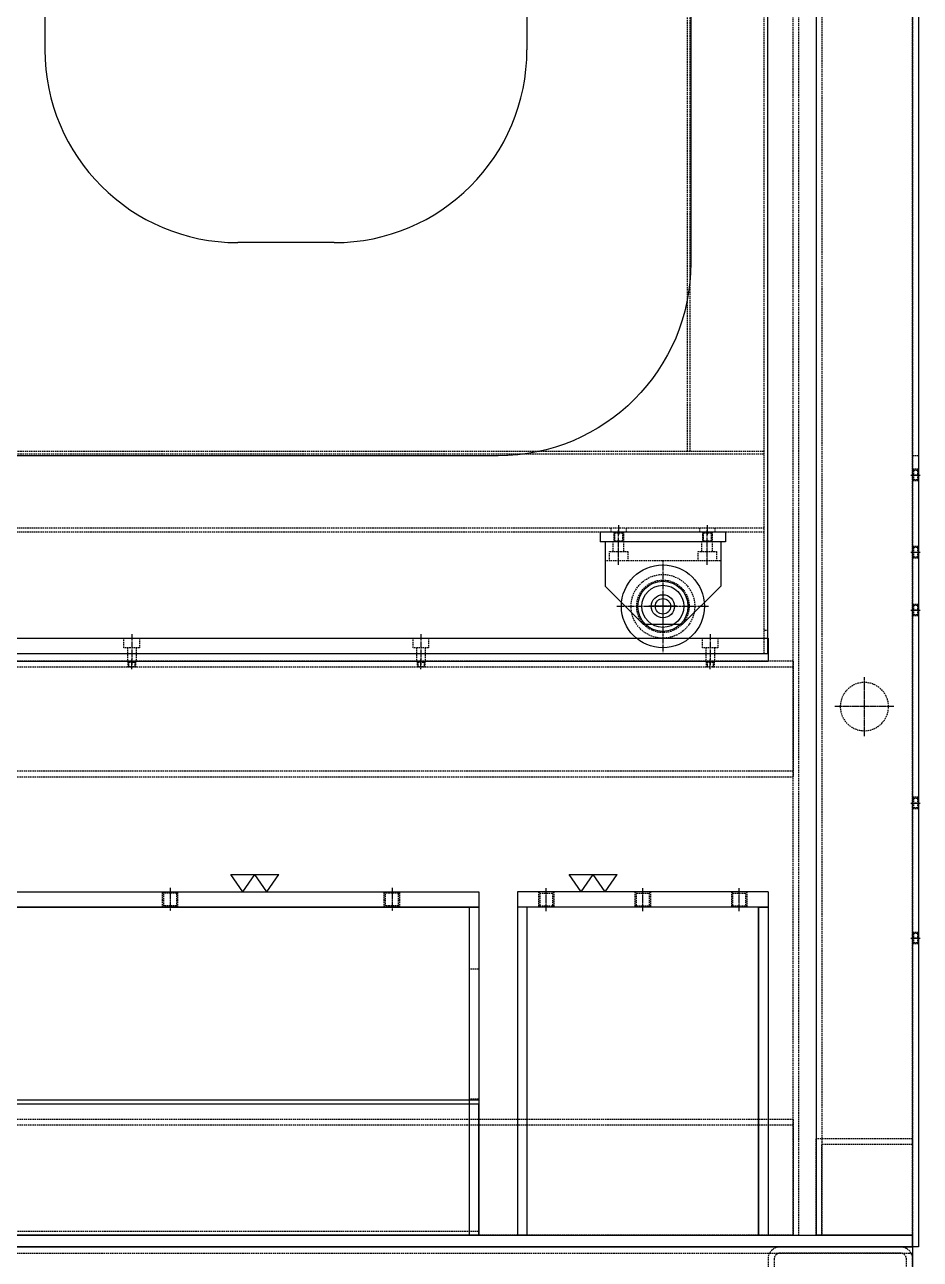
# Model space of a CAD drawing. Header units: millimetres. Extents: x -18234 to 26733, y 279 to 18488.
# Drawn here: x 7070 to 7534, y 5363 to 6003 of the extents above; entities that cross this region are included whole.
import ezdxf

# ---------------------------------------------------------------- set-up
doc = ezdxf.new("R2010")
doc.units = ezdxf.units.MM
doc.linetypes.add('CENTER', pattern=[2, 1.25, -0.25, 0.25, -0.25])
doc.linetypes.add('HIDDEN', pattern=[0.375, 0.25, -0.125])
doc.layers.add('CL', color=1, linetype='CENTER')
doc.layers.add('HL', color=2, linetype='HIDDEN')
doc.styles.add('ROAMNS', font='romans.shx', dxfattribs={"width": 0.8, "bigfont": 'whgtxt.shx'})
doc.dimstyles.new('2 작은 한덕_도면칫수', dxfattribs={"dimscale": 3.5, "dimtxt": 3.3, "dimasz": 2, "dimexe": 0.65, "dimexo": 1.25, "dimgap": 1, "dimtad": 1, "dimdec": 1, "dimrnd": 0.5, "dimdsep": 46, "dimtxsty": 'ROAMNS', "dimcen": 0, "dimclrd": 7, "dimclre": 7, "dimclrt": 2, "dimadec": 0, "dimazin": 2, "dimtp": 0.1, "dimtm": 0.1, "dimtfac": 0.71, "dimtdec": 1, "dimtmove": 0, "dimatfit": 3, "dimfxl": 1, "dimlwd": -1, "dimlwe": -1, "dimarcsym": 1})

# ---------------------------------------------------------------- blocks, each defined once
blk = doc.blocks.new('TUERTTRE')
at = {"color": 6, "ltscale": 0.5}
for p, q in [((299256.67, 16562.02), (299269.09, 16562.02)), ((299262.88, 16553.1), (299256.67, 16562.02)), ((299262.88, 16553.1), (299269.09, 16562.02)), ((299269.09, 16562.02), (299281.51, 16562.02)), ((299275.3, 16553.1), (299269.09, 16562.02)), ((299275.3, 16553.1), (299281.51, 16562.02))]:
    blk.add_line(p, q, dxfattribs=at)
blk = doc.blocks.new('6uqrr')
at = {"layer": 'CL', "ltscale": 0.5}
blk.add_line((112740.41, -23853.7), (112728.41, -23853.7), dxfattribs=at)
at = {"layer": 'HL', "ltscale": 3}
for p, q in [((112730.41, -23849.7), (112731.08, -23850.37)), ((112730.41, -23849.7), (112738.41, -23849.7)), ((112737.73, -23850.37), (112738.41, -23849.7)), ((112731.08, -23850.37), (112731.08, -23857.02)), ((112731.08, -23850.37), (112737.73, -23850.37)), ((112737.73, -23850.37), (112737.73, -23857.02)), ((112730.41, -23857.7), (112731.08, -23857.02)), ((112730.41, -23857.7), (112738.41, -23857.7)), ((112731.08, -23857.02), (112737.73, -23857.02)), ((112737.73, -23857.02), (112738.41, -23857.7))]:
    blk.add_line(p, q, dxfattribs=at)
blk = doc.blocks.new('e5ywrwt')
at = {"color": 6, "ltscale": 0.5}
for p, q in [((112358.2, -23782.06), (112358.2, -23790.06)), ((112678.2, -23782.06), (112358.2, -23782.06)), ((112678.2, -23782.06), (112678.2, -23790.06)), ((112678.2, -23790.06), (112358.2, -23790.06))]:
    blk.add_line(p, q, dxfattribs=at)
at = {"color": 6, "rotation": 90}
for p in [(88549.5, -136520.46), (88664.5, -136520.46), (88779.5, -136520.46)]:
    blk.add_blockref('6uqrr', p, dxfattribs=at)
blk = doc.blocks.new('tywtw')
at = {"color": 6, "ltscale": 0.5}
for p, q in [((112364.2, -24466.96), (112364.2, -24636.96)), ((112364.2, -24466.96), (112674.2, -24466.96)), ((112674.2, -24466.96), (112674.2, -24636.96)), ((112364.2, -24636.96), (112674.2, -24636.96))]:
    blk.add_line(p, q, dxfattribs=at)
blk = doc.blocks.new('64wtw')
at = {"color": 6, "ltscale": 0.5}
for p, q in [((112154.68, -24466.96), (112159.68, -24466.96)), ((112154.68, -24466.96), (112154.68, -24636.96)), ((112159.68, -24466.96), (112159.68, -24636.96)), ((112154.68, -24636.96), (112159.68, -24636.96))]:
    blk.add_line(p, q, dxfattribs=at)
at = {"layer": 'HL', "ltscale": 3}
for p, q in [((112154.68, -24498.96), (112159.68, -24498.96)), ((112154.68, -24566.46), (112159.68, -24566.46))]:
    blk.add_line(p, q, dxfattribs=at)
blk = doc.blocks.new('87wrwrq')
at = {"color": 6}
for name, p in [('e5ywrwt', (0, 419.45)), ('64wtw', (203.52, 1096.35)), ('tywtw', (-1, 1096.35))]:
    blk.add_blockref(name, p, dxfattribs=at)
at = {"color": 6, "xscale": -1}
blk.add_blockref('64wtw', (224832.87, 1096.35), dxfattribs=at)
blk = doc.blocks.new('5678r')
at = {"color": 6, "ltscale": 0.5}
for p, q in [((110821.03, -23771.87), (110821.03, -23773.87)), ((110821.03, -23771.87), (111141.03, -23771.87)), ((111141.03, -23771.87), (111141.03, -23773.87)), ((110821.03, -23773.87), (111141.03, -23773.87))]:
    blk.add_line(p, q, dxfattribs=at)
blk = doc.blocks.new('tu7were')
at = {"color": 6, "ltscale": 0.5}
for p, q in [((110821.03, -23673.92), (110821.03, -23605.92)), ((110821.03, -23605.92), (111141.03, -23605.92)), ((111141.03, -23673.92), (111141.03, -23605.92)), ((110821.03, -23673.92), (111141.03, -23673.92))]:
    blk.add_line(p, q, dxfattribs=at)
at = {"layer": 'HL', "ltscale": 3}
blk.add_line((110821.03, -23671.92), (111141.03, -23671.92), dxfattribs=at)
blk = doc.blocks.new('5yw3rw')
at = {"color": 6}
for name, p in [('5678r', (0, 656.98)), ('tu7were', (0, 489.03))]:
    blk.add_blockref(name, p, dxfattribs=at)
blk = doc.blocks.new('8wet')
at = {"color": 6}
for name, p in [('87wrwrq', (-1608.86, -32.5)), ('5yw3rw', (-71.69, -388.21))]:
    blk.add_blockref(name, p, dxfattribs=at)
blk = doc.blocks.new('tyuiqr')
at = {"layer": 'CL', "ltscale": 0.5}
blk.add_line((114415.54, -24168.23), (114427.54, -24168.23), dxfattribs=at)
at = {"layer": 'HL', "ltscale": 3}
for p, q in [((114418.22, -24164.9), (114417.54, -24164.23)), ((114425.54, -24164.23), (114417.54, -24164.23)), ((114418.22, -24164.9), (114418.22, -24171.55)), ((114424.87, -24164.9), (114418.22, -24164.9)), ((114425.54, -24164.23), (114424.87, -24164.9)), ((114424.87, -24164.9), (114424.87, -24171.55)), ((114418.22, -24171.55), (114417.54, -24172.23)), ((114425.54, -24172.23), (114417.54, -24172.23)), ((114424.87, -24171.55), (114418.22, -24171.55)), ((114425.54, -24172.23), (114424.87, -24171.55))]:
    blk.add_line(p, q, dxfattribs=at)
blk = doc.blocks.new('tiwet')
at = {"color": 6, "ltscale": 0.5}
for p, q in [((114425.54, -24153.23), (114417.54, -24153.23)), ((114417.54, -24283.23), (114417.54, -24153.23)), ((114425.54, -24283.23), (114425.54, -24153.23)), ((114425.54, -24283.23), (114417.54, -24283.23))]:
    blk.add_line(p, q, dxfattribs=at)
at = {"color": 6}
for p in [(0, 0), (0, -50), (0, -100)]:
    blk.add_blockref('tyuiqr', p, dxfattribs=at)
blk = doc.blocks.new('78ett')
at = {"color": 6, "ltscale": 0.5}
for p, q in [((114073.18, -24704.47), (114073.18, -24534.48)), ((114073.18, -24534.48), (114193.18, -24534.48)), ((114193.18, -24534.48), (114193.18, -24704.47)), ((114193.18, -24704.47), (114073.18, -24704.47))]:
    blk.add_line(p, q, dxfattribs=at)
blk = doc.blocks.new('56uw4')
at = {"color": 6, "ltscale": 0.5}
for p, q in [((114727.08, -24534.48), (114727.08, -24704.47)), ((114732.08, -24534.48), (114727.08, -24534.48)), ((114732.08, -24534.48), (114732.08, -24704.47)), ((114732.08, -24704.47), (114727.08, -24704.47))]:
    blk.add_line(p, q, dxfattribs=at)
blk = doc.blocks.new('r6u45')
at = {"color": 6, "xscale": -1, "rotation": 270}
blk.add_blockref('tiwet', (138509.22, -138139.97), dxfattribs=at)
at = {"color": 6}
for name, p in [('56uw4', (-501.09, 812.05)), ('78ett', (157.81, 812.05))]:
    blk.add_blockref(name, p, dxfattribs=at)
at = {"color": 6, "xscale": -1}
blk.add_blockref('56uw4', (229083.07, 812.05), dxfattribs=at)
blk = doc.blocks.new('R6WRWT')
at = {"ltscale": 0.5}
for q in [(205958.26, 17762.34), (208028.26, 17687.34)]:
    blk.add_line((208028.26, 17762.34), q, dxfattribs=at)
at = {"layer": 'HL', "ltscale": 3}
blk.add_line((205958.26, 17759.14), (208028.26, 17759.14), dxfattribs=at)
blk = doc.blocks.new('875654')
at = {"layer": 'HL', "ltscale": 3}
for p, q in [((237346.1, 2606.34), (237283.9, 2606.34)), ((237277.5, 2599.94), (237277.5, 2537.74)), ((237280.7, 2599.94), (237280.7, 2537.74)), ((237346.1, 2603.14), (237283.9, 2603.14)), ((237349.3, 2537.74), (237349.3, 2599.94)), ((237352.5, 2537.74), (237352.5, 2599.94)), ((237283.9, 2534.54), (237346.1, 2534.54)), ((237283.9, 2531.34), (237346.1, 2531.34))]:
    blk.add_line(p, q, dxfattribs=at)
for centre, radius, start, end in [((237283.9, 2599.94), 6.4, 90, 180), ((237346.1, 2599.94), 6.4, 0, 90), ((237283.9, 2599.94), 3.2, 90, 180), ((237346.1, 2599.94), 3.2, 0, 90), ((237283.9, 2537.74), 6.4, 180, 270), ((237283.9, 2537.74), 3.2, 180, 270), ((237346.1, 2537.74), 6.4, 270, 0), ((237346.1, 2537.74), 3.2, 270, 0)]:
    blk.add_arc(centre, radius, start, end, dxfattribs=at)
blk = doc.blocks.new('58343463')
at = {"ltscale": 0.5}
for p, q in [((192913.82, 17546.21), (194983.82, 17546.21)), ((194983.82, 17540.21), (194983.82, 17546.21)), ((192913.82, 17540.21), (194983.82, 17540.21))]:
    blk.add_line(p, q, dxfattribs=at)
blk = doc.blocks.new('hioewe')
at = {"color": 6, "xscale": -1}
for p in [(415302.6, -41978.4), (415478.02, -41978.4)]:
    blk.add_blockref('TUERTTRE', p, dxfattribs=at)
at = {"color": 6}
for name, p in [('r6u45', (1716.86, -1710.88)), ('8wet', (5343.51, -2030.2))]:
    blk.add_blockref(name, p, dxfattribs=at)
at = {"extrusion": (0, 0, -1), "zscale": -1}
for name, p in [('58343463', (-310851.67, -43149.51)), ('R6WRWT', (-323896.11, -43371.65))]:
    blk.add_blockref(name, p, dxfattribs=at)
at = {"color": 0, "extrusion": (0, 0, -1), "zscale": -1}
blk.add_blockref('875654', (-353220.35, -28215.65), dxfattribs=at)
blk = doc.blocks.new('trtyrr')
at = {"layer": 'CL'}
blk.add_line((-17983.17, 8758.15), (-17990.17, 8758.15), dxfattribs=at)
at = {"layer": 'HL', "ltscale": 3}
for p, q in [((-17989.17, 8760.65), (-17988.73, 8760.22)), ((-17989.17, 8760.65), (-17984.17, 8760.65)), ((-17984.6, 8760.22), (-17984.17, 8760.65)), ((-17989.17, 8755.65), (-17988.73, 8756.09)), ((-17989.17, 8755.65), (-17984.17, 8755.65)), ((-17988.73, 8760.22), (-17988.73, 8756.09)), ((-17988.73, 8760.22), (-17984.6, 8760.22)), ((-17988.73, 8756.09), (-17984.6, 8756.09)), ((-17984.6, 8760.22), (-17984.6, 8756.09)), ((-17984.6, 8756.09), (-17984.17, 8755.65))]:
    blk.add_line(p, q, dxfattribs=at)
blk = doc.blocks.new('tuewr')
for p, q in [((201638.06, 16205.43), (201573.06, 16205.43)), ((201638.06, 16200.43), (201573.06, 16200.43))]:
    blk.add_line(p, q)
at = {"ltscale": 0.5}
for p, q in [((201573.06, 16205.43), (201573.06, 16200.43)), ((201638.06, 16205.43), (201638.06, 16200.43))]:
    blk.add_line(p, q, dxfattribs=at)
at = {"extrusion": (0, 0, -1), "zscale": -1, "rotation": 270}
for p in [(-210340.71, -1783.74), (-210386.71, -1783.74)]:
    blk.add_blockref('trtyrr', p, dxfattribs=at)
blk = doc.blocks.new('IERWT')
at = {"layer": 'CL', "ltscale": 0.5}
blk.add_line((201717.61, 16347.01), (201717.61, 16361.01), dxfattribs=at)
at = {"layer": 'HL', "ltscale": 3}
for p, q in [((201714.86, 16354.01), (201714.86, 16359.01)), ((201720.36, 16354.01), (201720.36, 16359.01)), ((201712.86, 16349.01), (201712.86, 16354.01)), ((201712.86, 16354.01), (201722.36, 16354.01)), ((201722.36, 16354.01), (201722.36, 16349.01))]:
    blk.add_line(p, q, dxfattribs=at)
blk = doc.blocks.new('5UWERW')
at = {"ltscale": 0.5}
for p, q in [((201635.56, 16326.22), (201575.56, 16326.22)), ((201575.56, 16326.22), (201575.56, 16303.22)), ((201635.56, 16326.22), (201635.56, 16303.22)), ((201575.56, 16303.22), (201595.56, 16283.22)), ((201615.56, 16283.22), (201635.56, 16303.22)), ((201615.56, 16283.22), (201595.56, 16283.22))]:
    blk.add_line(p, q, dxfattribs=at)
for radius in [6, 4]:
    blk.add_circle((201605.56, 16292.72), radius, dxfattribs=at)
at = {"layer": 'CL', "ltscale": 0.5}
for p, q in [((201605.56, 16299.93), (201605.56, 16285.5)), ((201612.77, 16292.72), (201598.35, 16292.72))]:
    blk.add_line(p, q, dxfattribs=at)
at = {"layer": 'HL', "ltscale": 3}
blk.add_line((201635.56, 16316.22), (201575.56, 16316.22), dxfattribs=at)
for p in [(-135.05, -32.79), (-89.05, -32.79)]:
    blk.add_blockref('IERWT', p)
blk = doc.blocks.new('YUWERW')
for radius in [21.5, 13, 10.9]:
    blk.add_circle((201493.08, 16354.01), radius)
at = {"layer": 'CL'}
for p, q in [((201493.08, 16377.94), (201493.08, 16330.08)), ((201469.15, 16354.01), (201517.01, 16354.01))]:
    blk.add_line(p, q, dxfattribs=at)
at = {"layer": 'HL', "ltscale": 3}
for radius in [16.5, 13.6]:
    blk.add_circle((201493.08, 16354.01), radius, dxfattribs=at)
blk = doc.blocks.new('56YWEW')
blk.add_blockref('5UWERW', (-68.47, 300.44))
at = {"color": 1}
blk.add_blockref('YUWERW', (44.01, 239.15), dxfattribs=at)
blk = doc.blocks.new('tyrtyu')
at = {"layer": 'CL'}
blk.add_line((-18266.34, 7235.12), (-18266.34, 7230.12), dxfattribs=at)
at = {"layer": 'HL', "ltscale": 3}
for p, q in [((-18270.34, 7233.62), (-18270.34, 7231.62)), ((-18262.34, 7233.62), (-18262.34, 7231.62))]:
    blk.add_line(p, q, dxfattribs=at)
blk = doc.blocks.new('tui4wt')
at = {"ltscale": 0.5}
for p, q in [((202556.43, 13759.03), (202556.43, 14752.03)), ((202056.43, 13759.03), (202556.43, 13759.03))]:
    blk.add_line(p, q, dxfattribs=at)
for p, q in [((202181.43, 14522.03), (202181.43, 14072.03)), ((202431.43, 14522.03), (202431.43, 14072.03)), ((202331.43, 13972.03), (202281.43, 13972.03))]:
    blk.add_line(p, q)
for centre, start, end in [((202281.43, 14072.03), 180, 270), ((202331.43, 14072.03), 270, 0)]:
    blk.add_arc(centre, 100, start, end)
at = {"layer": 'HL', "ltscale": 3}
for p, q in [((202514.43, 14750.03), (202514.43, 13864.03)), ((202515.93, 14750.03), (202515.93, 13864.03)), ((202554.43, 13759.03), (202554.43, 14750.03)), ((202058.43, 13864.03), (202554.43, 13864.03)), ((202058.43, 13862.53), (202554.43, 13862.53)), ((202554.43, 13824.03), (202058.43, 13824.03)), ((202554.43, 13822.03), (202058.43, 13822.03)), ((202556.43, 13771.03), (202554.43, 13771.03))]:
    blk.add_line(p, q, dxfattribs=at)
for p in [(220745.27, 6590.4), (220791.27, 6590.4)]:
    blk.add_blockref('tyrtyu', p)
blk = doc.blocks.new('65wrwt')
for name, p in [('tui4wt', (0, 1491.68)), ('tuewr', (896.38, -891.73)), ('56YWEW', (964.84, -1317.95))]:
    blk.add_blockref(name, p)
blk = doc.blocks.new('67rtruru')
blk.add_blockref('65wrwt', (-35791.82, 14624.98))
blk = doc.blocks.new('ytrtytu')
at = {"layer": 'CL'}
blk.add_line((-17793.76, 7005.92), (-17793.76, 6989.92), dxfattribs=at)
at = {"layer": 'HL', "ltscale": 3}
for p, q in [((-17797.76, 6998.92), (-17797.76, 7003.92)), ((-17789.76, 7003.92), (-17789.76, 6998.92)), ((-17789.76, 6998.92), (-17797.76, 6998.92)), ((-17796.01, 6998.92), (-17796.01, 6991.92)), ((-17791.51, 6998.92), (-17791.51, 6991.92))]:
    blk.add_line(p, q, dxfattribs=at)
blk = doc.blocks.new('54etee5')
at = {"ltscale": 0.5}
for p, q in [((158864.39, 29380.51), (159824.39, 29380.51)), ((159824.39, 29380.51), (159824.39, 29368.51)), ((158864.39, 29368.51), (159824.39, 29368.51))]:
    blk.add_line(p, q, dxfattribs=at)
for p in [(177288.15, 22376.58), (177438.15, 22376.58), (177588.15, 22376.58)]:
    blk.add_blockref('ytrtytu', p)
blk = doc.blocks.new('56ertet')
at = {"layer": 'CL', "ltscale": 0.5}
blk.add_line((163010.09, 32886.01), (163005.09, 32886.01), dxfattribs=at)
at = {"layer": 'HL', "ltscale": 3}
for p, q in [((163006.09, 32889.01), (163006.63, 32888.46)), ((163006.09, 32889.01), (163009.09, 32889.01)), ((163006.63, 32888.46), (163006.63, 32883.55)), ((163006.63, 32888.46), (163008.55, 32888.46)), ((163008.55, 32888.46), (163009.09, 32889.01)), ((163008.55, 32888.46), (163008.55, 32883.55)), ((163006.09, 32883.01), (163006.63, 32883.55)), ((163006.09, 32883.01), (163009.09, 32883.01)), ((163006.63, 32883.55), (163008.55, 32883.55)), ((163008.55, 32883.55), (163009.09, 32883.01))]:
    blk.add_line(p, q, dxfattribs=at)
blk = doc.blocks.new('567wreww')
at = {"ltscale": 0.5}
for p, q in [((164420.89, 35870.48), (164420.89, 34470.48)), ((164367.89, 35805.48), (164367.89, 34476.48)), ((164417.89, 34476.48), (164367.89, 34476.48)), ((164417.89, 34476.48), (164417.89, 34470.48)), ((164420.89, 34470.48), (164417.89, 34470.48))]:
    blk.add_line(p, q, dxfattribs=at)
at = {"layer": 'HL', "ltscale": 3}
for p, q in [((164417.89, 35867.48), (164417.89, 34476.48)), ((164420.89, 34880.48), (164417.89, 34880.48)), ((164420.89, 34880.48), (164417.89, 34880.48)), ((164420.89, 34870.48), (164417.89, 34870.48)), ((164420.89, 34800.48), (164417.89, 34800.48)), ((164420.89, 34700.48), (164417.89, 34700.48)), ((164420.89, 34630.48), (164417.89, 34630.48)), ((164420.89, 34470.48), (164417.89, 34470.48))]:
    blk.add_line(p, q, dxfattribs=at)
at = {"xscale": -1}
for p in [(327426.97, 1984.48), (327426.97, 1944.48), (327426.97, 1914.48), (327426.97, 1814.48), (327426.97, 1744.48)]:
    blk.add_blockref('56ertet', p, dxfattribs=at)
blk = doc.blocks.new('564r34')
at = {"layer": 'CL', "ltscale": 0.5}
for p, q in [((165099.51, 34735.2), (165099.51, 34765.76)), ((165084.23, 34750.48), (165114.79, 34750.48))]:
    blk.add_line(p, q, dxfattribs=at)
at = {"layer": 'HL', "ltscale": 3}
blk.add_circle((165099.51, 34750.48), 12.5, dxfattribs=at)
blk = doc.blocks.new('63r2')
at = {"layer": 'HL', "ltscale": 3}
for p, q in [((165074.51, 35805.48), (165074.51, 34476.48)), ((165121.51, 35805.48), (165121.51, 34476.48)), ((165124.51, 35805.48), (165124.51, 34476.48)), ((165124.51, 34476.48), (165074.51, 34476.48))]:
    blk.add_line(p, q, dxfattribs=at)
blk.add_blockref('564r34', (0, 0))
blk = doc.blocks.new('r6wrqr')
at = {"layer": 'HL', "ltscale": 3}
for p, q in [((156572.749708, 34028.609591), (156572.749708, 34031.609591)), ((156572.749708, 34031.609591), (156622.749708, 34031.609591)), ((156622.749708, 33981.609591), (156622.749708, 34031.609591)), ((156572.749708, 34028.609591), (156619.749708, 34028.609591)), ((156619.749708, 33981.609591), (156619.749708, 34028.609591)), ((156619.749708, 33981.609591), (156622.749708, 33981.609591))]:
    blk.add_line(p, q, dxfattribs=at)
blk = doc.blocks.new('56543')
blk.add_blockref('567wreww', (-3640.08, 0))
at = {"xscale": -1}
for name, p in [('63r2', (325852.31, 0)), ('r6wrqr', (317350.55, 494.87))]:
    blk.add_blockref(name, p, dxfattribs=at)
blk = doc.blocks.new('563225w')
at = {"layer": 'HL', "ltscale": 3}
for p, q in [((157191.46, 31973.68), (157191.46, 33302.68)), ((157250.46, 31973.68), (157250.46, 33302.68)), ((157253.46, 31973.68), (157253.46, 33302.68)), ((157253.46, 31973.68), (157191.46, 31973.68))]:
    blk.add_line(p, q, dxfattribs=at)
blk = doc.blocks.new('yje')
at = {"layer": 'CL', "ltscale": 0.5}
blk.add_line((157541.11, 30589.18), (157536.11, 30589.18), dxfattribs=at)
at = {"layer": 'HL', "ltscale": 3}
for p, q in [((157537.11, 30591.18), (157537.49, 30590.8)), ((157537.11, 30591.18), (157540.11, 30591.18)), ((157537.49, 30590.8), (157537.49, 30587.56)), ((157537.49, 30590.8), (157539.73, 30590.8)), ((157539.73, 30590.8), (157540.11, 30591.18)), ((157539.73, 30590.8), (157539.73, 30587.56)), ((157537.11, 30587.18), (157537.49, 30587.56)), ((157537.11, 30587.18), (157540.11, 30587.18)), ((157537.49, 30587.56), (157539.73, 30587.56)), ((157539.73, 30587.56), (157540.11, 30587.18))]:
    blk.add_line(p, q, dxfattribs=at)
blk = doc.blocks.new('5uertt')
at = {"layer": 'HL', "ltscale": 3}
for p, q in [((159196.46, 28655.1), (157250.46, 28655.1)), ((159196.46, 28652.1), (157250.46, 28652.1)), ((159196.46, 28655.1), (159196.46, 28595.1)), ((159196.46, 28598.1), (157250.46, 28598.1)), ((159196.46, 28595.1), (157250.46, 28595.1))]:
    blk.add_line(p, q, dxfattribs=at)
at = {"xscale": -1, "rotation": 90}
for p in [(189442.65, 186192.21), (189592.65, 186192.21), (189742.65, 186192.21)]:
    blk.add_blockref('yje', p, dxfattribs=at)
blk = doc.blocks.new('r6yqq')
at = {"layer": 'HL', "ltscale": 3}
for p, q in [((159196.46, 28146.1), (157250.46, 28146.1)), ((159196.46, 28146.1), (159196.46, 28086.1)), ((159196.46, 28143.1), (157250.46, 28143.1)), ((159196.46, 28086.1), (157250.46, 28086.1))]:
    blk.add_line(p, q, dxfattribs=at)
blk = doc.blocks.new('78wtw')
at = {"ltscale": 0.5}
for p, q in [((94156.92, -31240.45), (94156.92, -32640.45)), ((94274.92, -31480.45), (94274.92, -32130.45)), ((94374.92, -32230.45), (96014.92, -32230.45)), ((94156.92, -32640.45), (96232.92, -32640.45))]:
    blk.add_line(p, q, dxfattribs=at)
blk.add_arc((94374.92, -32130.45), 100, 180, 270, dxfattribs=at)
at = {"layer": 'HL', "ltscale": 3}
blk.add_line((94159.92, -31243.45), (94159.92, -32640.45), dxfattribs=at)
blk = doc.blocks.new('75ete')
at = {"color": 6}
blk.add_blockref('78wtw', (0, 2399.5), dxfattribs=at)
blk.add_blockref('563225w', (-63031.55, -62208.63))
at = {"extrusion": (0, 0, -1), "zscale": -1}
for name, p in [('5uertt', (-253418.38, -58592.56)), ('r6yqq', (-253418.38, -58321.06))]:
    blk.add_blockref(name, p, dxfattribs=at)
blk = doc.blocks.new('e5ywwt')
at = {"extrusion": (0, 0, -1), "zscale": -1}
for name, p in [('56543', (-254937.72, -62208.63)), ('67rtruru', (-260999.53, -57306.34)), ('54etee5', (-254059.3, -56803.16))]:
    blk.add_blockref(name, p, dxfattribs=at)
at = {"color": 6}
blk.add_blockref('75ete', (0, 2502.8), dxfattribs=at)
blk = doc.blocks.new('*D676')
at = {"color": 7, "linetype": 'ByBlock', "transparency": 16777216}
for p, q in [((6075.21, 5358.86), (6075.21, 5122.28)), ((7530.21, 5358.86), (7530.21, 5122.28)), ((6082.21, 5124.56), (7523.21, 5124.56))]:
    blk.add_line(p, q, dxfattribs=at)
at = {"color": 7, "transparency": 16777216}
for points in [[(6082.21, 5125.72), (6082.21, 5123.39), (6075.21, 5124.56)], [(7523.21, 5125.72), (7523.21, 5123.39), (7530.21, 5124.56)]]:
    blk.add_solid(points, dxfattribs=at)
at = {"layer": 'DEFPOINTS', "color": 0, "transparency": 16777216}
for p in [(6075.21, 5363.23), (7530.21, 5363.23), (7530.21, 5124.56)]:
    blk.add_point(p, dxfattribs=at)
at = {"color": 2, "transparency": 16777216, "insert": (6802.71, 5133.83), "char_height": 11.55, "attachment_point": 5, "style": 'ROAMNS'}
blk.add_mtext('1455', dxfattribs=at)
blk = doc.blocks.new('sdafasfdasdfasffasdfas')
at = {"color": 6, "xscale": -1}
for name, p in [('e5ywwt', (101690.124, 33107.785)), ('hioewe', (123398.061, 30978.938))]:
    blk.add_blockref(name, p, dxfattribs=at)
dim = blk.add_linear_dim(base=(7530.208, 5124.557), p1=(6075.208, 5363.232), p2=(7530.208, 5363.232), dimstyle='2 작은 한덕_도면칫수')
dim.commit()
dim.dimension.update_dxf_attribs({"geometry": '*D676', "text_midpoint": (6802.708, 5133.832)})

msp = doc.modelspace()

# ---------------------------------------------------------------- block references
msp.add_blockref('sdafasfdasdfasffasdfas', (0, 0))

doc.saveas('drawing.dxf')
